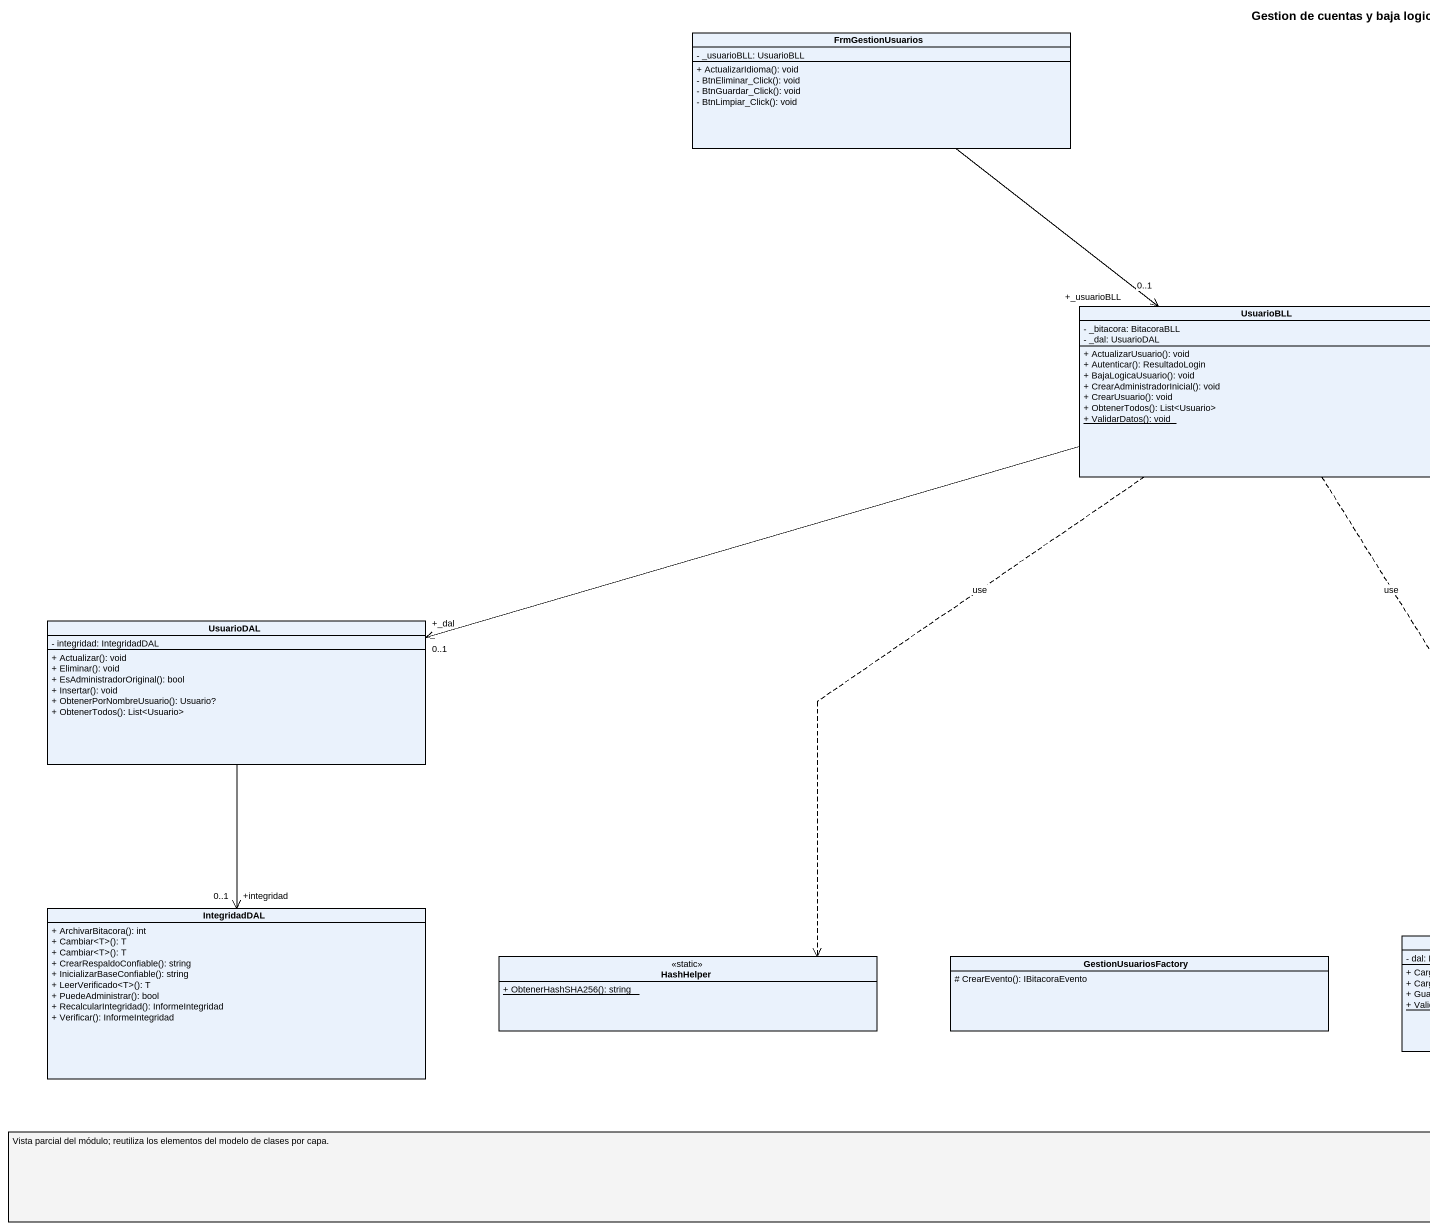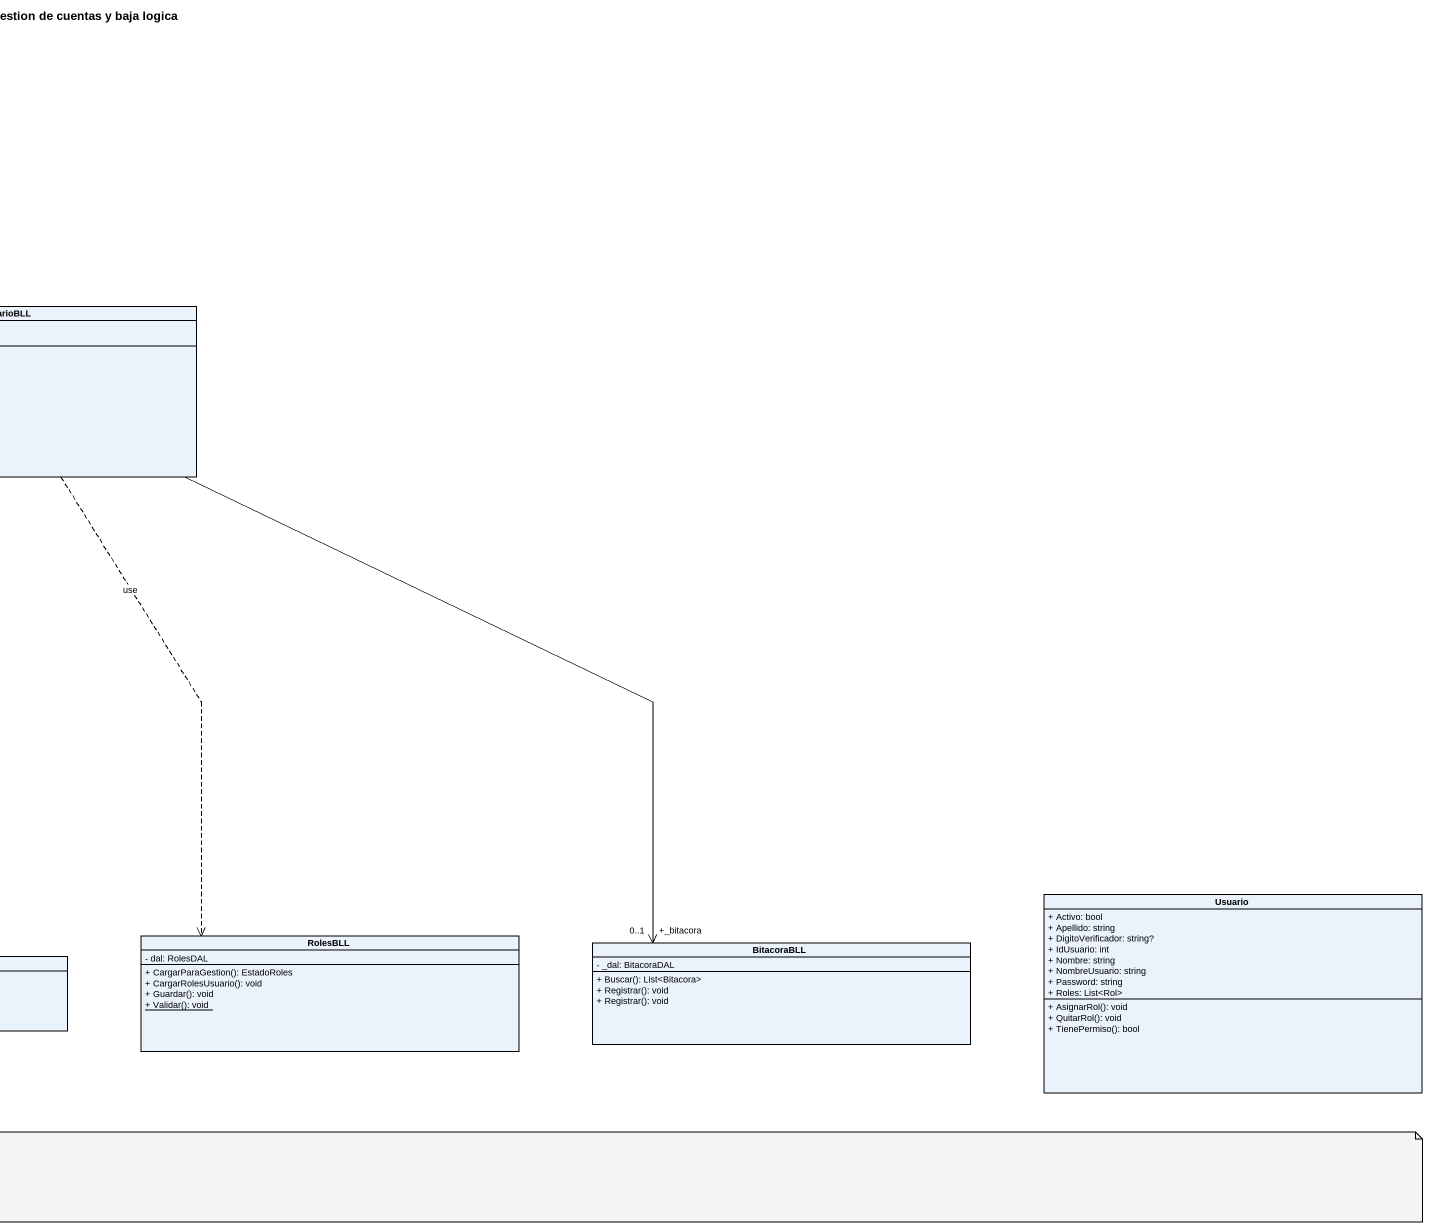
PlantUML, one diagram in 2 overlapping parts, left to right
@startuml
title Gestion de cuentas y baja logica
hide circle
hide empty members
skinparam classAttributeIconSize 0
class FrmGestionUsuarios #EAF2FC {
  - _usuarioBLL: UsuarioBLL
  + ActualizarIdioma(): void
  - BtnEliminar_Click(): void
  - BtnGuardar_Click(): void
  - BtnLimpiar_Click(): void
}
class UsuarioBLL #EAF2FC {
  - _bitacora: BitacoraBLL
  - _dal: UsuarioDAL
  + ActualizarUsuario(): void
  + Autenticar(): ResultadoLogin
  + BajaLogicaUsuario(): void
  + CrearAdministradorInicial(): void
  + CrearUsuario(): void
  + ObtenerTodos(): List<Usuario>
  {static} + ValidarDatos(): void
}
class UsuarioDAL #EAF2FC {
  - integridad: IntegridadDAL
  + Actualizar(): void
  + Eliminar(): void
  + EsAdministradorOriginal(): bool
  + Insertar(): void
  + ObtenerPorNombreUsuario(): Usuario?
  + ObtenerTodos(): List<Usuario>
}
class Usuario #EAF2FC {
  + Activo: bool
  + Apellido: string
  + DigitoVerificador: string?
  + IdUsuario: int
  + Nombre: string
  + NombreUsuario: string
  + Password: string
  + Roles: List<Rol>
  + AsignarRol(): void
  + QuitarRol(): void
  + TienePermiso(): bool
}
class IntegridadDAL #EAF2FC {
  + ArchivarBitacora(): int
  + Cambiar<T>(): T
  + Cambiar<T>(): T
  + CrearRespaldoConfiable(): string
  + InicializarBaseConfiable(): string
  + LeerVerificado<T>(): T
  + PuedeAdministrar(): bool
  + RecalcularIntegridad(): InformeIntegridad
  + Verificar(): InformeIntegridad
}
class RolesBLL #EAF2FC {
  - dal: RolesDAL
  + CargarParaGestion(): EstadoRoles
  + CargarRolesUsuario(): void
  + Guardar(): void
  {static} + Validar(): void
}
class BitacoraBLL #EAF2FC {
  - _dal: BitacoraDAL
  + Buscar(): List<Bitacora>
  + Registrar(): void
  + Registrar(): void
}
class HashHelper <<static>> #EAF2FC {
  {static} + ObtenerHashSHA256(): string
}
class GestionUsuariosFactory #EAF2FC {
  # CrearEvento(): IBitacoraEvento
}
FrmGestionUsuarios --> "+_usuarioBLL\n0..1" UsuarioBLL
UsuarioBLL -left-> "+_dal\n0..1" UsuarioDAL
UsuarioBLL ..> RolesBLL : use
UsuarioBLL --> "+_bitacora\n0..1" BitacoraBLL
UsuarioBLL ..> HashHelper : use
UsuarioDAL --> "+integridad\n0..1" IntegridadDAL
note as N1
  Vista parcial del módulo; reutiliza los elementos del modelo de clases por capa.
end note
@enduml
